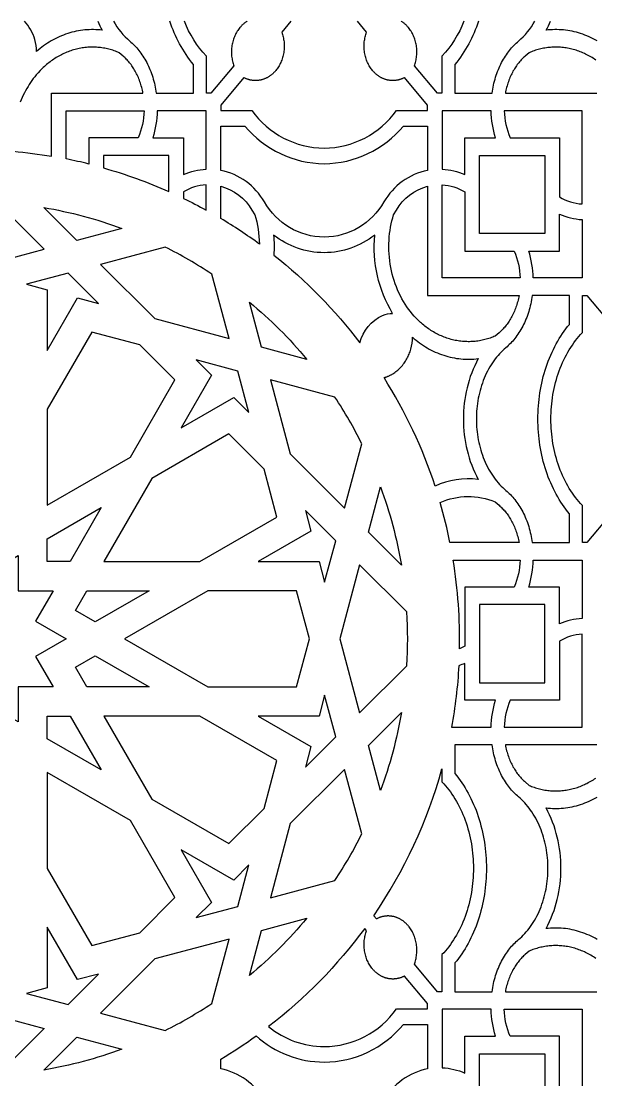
# Model space of a CAD drawing. Extents: x 59271 to 61367, y 41180 to 44085.
# Drawn here: x 60193.1 to 60423.5, y 43660.1 to 44084.6 of the extents above; entities that cross this region are included whole.
import ezdxf

# ---------------------------------------------------------------- set-up
doc = ezdxf.new("R2010")
doc.units = 0
doc.layers.get('0').update_dxf_attribs({"linetype": 'CONTINUOUS'})

msp = doc.modelspace()

# ---------------------------------------------------------------- linework, layer by layer
for points in [[(60223.81, 44084.61, 0.022951), (60225.58, 44080.99), (60224.73, 44081.08), (60223.88, 44081.15), (60223.02, 44081.2), (60222.15, 44081.23), (60221.29, 44081.23), (60220.42, 44081.2), (60219.55, 44081.16), (60218.68, 44081.09), (60217.81, 44080.99), (60216.93, 44080.87), (60216.06, 44080.73), (60215.2, 44080.56), (60214.33, 44080.37), (60213.47, 44080.15), (60212.61, 44079.91), (60211.76, 44079.64), (60210.91, 44079.35), (60210.07, 44079.04), (60209.23, 44078.71), (60208.41, 44078.35), (60207.59, 44077.97), (60206.77, 44077.56), (60205.97, 44077.14), (60205.18, 44076.69), (60204.4, 44076.22), (60203.63, 44075.74), (60202.87, 44075.23), (60202.13, 44074.71), (60201.39, 44074.16), (60200.67, 44073.6), (60199.97, 44073.02), (60199.27, 44072.42, 0.065359), (60198.62, 44077.22, 0.117157), (60194.39, 44084.61)], [(60230.08, 44084.61, 0.088766), (60236.68, 44076.6), (60237.14, 44076.2), (60237.61, 44075.78), (60238.07, 44075.35), (60238.52, 44074.89), (60238.97, 44074.41), (60239.42, 44073.92), (60239.86, 44073.41), (60240.29, 44072.88), (60240.72, 44072.33), (60241.13, 44071.76), (60241.54, 44071.18), (60241.94, 44070.57), (60242.33, 44069.95), (60242.71, 44069.32), (60243.08, 44068.67), (60243.44, 44068), (60243.79, 44067.31), (60244.12, 44066.62), (60244.44, 44065.9), (60244.75, 44065.18), (60245.05, 44064.44), (60245.33, 44063.69), (60245.59, 44062.92), (60245.84, 44062.15), (60246.08, 44061.37), (60246.3, 44060.58), (60246.5, 44059.78), (60246.69, 44058.97), (60246.86, 44058.15), (60247.02, 44057.34), (60247.15, 44056.51), (60247.28, 44055.68), (60262.16, 44055.68), (60262.16, 44067.26, -0.094296), (60252.76, 44084.61)], [(60283.76, 44084.61), (60283.55, 44084.48), (60283.35, 44084.35), (60283.14, 44084.21), (60282.94, 44084.07), (60282.74, 44083.92), (60282.54, 44083.77), (60282.35, 44083.61), (60282.16, 44083.45), (60281.98, 44083.29), (60281.8, 44083.12), (60281.62, 44082.95), (60281.45, 44082.77), (60281.28, 44082.59), (60281.11, 44082.41), (60280.95, 44082.23), (60280.79, 44082.05), (60280.5, 44081.69), (60280.23, 44081.32), (60279.96, 44080.94), (60279.7, 44080.54), (60279.45, 44080.13), (60279.21, 44079.7), (60278.99, 44079.26), (60278.77, 44078.8), (60278.58, 44078.33), (60278.39, 44077.86), (60278.22, 44077.37), (60278.06, 44076.87), (60277.92, 44076.36), (60277.8, 44075.85), (60277.69, 44075.33), (60277.6, 44074.81), (60277.53, 44074.28), (60277.48, 44073.75), (60277.44, 44073.22), (60277.42, 44072.69), (60277.41, 44072.15), (60277.43, 44071.63), (60277.46, 44071.1), (60277.5, 44070.58), (60277.57, 44070.06), (60277.65, 44069.56), (60277.74, 44069.05), (60277.85, 44068.56), (60277.97, 44068.08), (60278.11, 44067.6), (60278.25, 44067.14), (60278.42, 44066.69), (60269.21, 44055.68), (60267.36, 44055.68), (60267.36, 44070.57, -0.097398), (60258.55, 44084.61)], [(60301.27, 44084.61), (60297.57, 44080.18), (60297.73, 44079.73), (60297.88, 44079.27), (60298.01, 44078.8), (60298.14, 44078.31), (60298.24, 44077.82), (60298.34, 44077.32), (60298.42, 44076.81), (60298.48, 44076.29), (60298.53, 44075.77), (60298.56, 44075.25), (60298.57, 44074.72), (60298.57, 44074.19), (60298.55, 44073.66), (60298.51, 44073.12), (60298.45, 44072.59), (60298.38, 44072.07), (60298.29, 44071.54), (60298.18, 44071.02), (60298.06, 44070.51), (60297.92, 44070), (60297.76, 44069.51), (60297.59, 44069.02), (60297.41, 44068.54), (60297.21, 44068.07), (60297, 44067.62), (60296.77, 44067.18), (60296.53, 44066.75), (60296.28, 44066.33), (60296.03, 44065.93), (60295.76, 44065.55), (60295.48, 44065.18), (60295.2, 44064.83), (60295.05, 44064.66), (60294.9, 44064.49), (60294.75, 44064.32), (60294.59, 44064.16), (60294.43, 44063.99), (60294.27, 44063.84), (60294.1, 44063.68), (60293.94, 44063.53), (60293.76, 44063.38), (60293.59, 44063.23), (60293.41, 44063.09), (60293.23, 44062.95), (60293.05, 44062.81), (60292.86, 44062.68), (60292.67, 44062.55), (60292.48, 44062.42), (60292.29, 44062.3), (60292.09, 44062.18), (60291.89, 44062.07), (60291.69, 44061.96), (60291.49, 44061.86), (60291.28, 44061.76), (60291.07, 44061.66), (60290.86, 44061.57), (60290.65, 44061.49), (60290.44, 44061.41), (60290.23, 44061.33), (60290.01, 44061.26), (60289.8, 44061.19), (60289.58, 44061.13), (60289.36, 44061.07), (60289.14, 44061.02), (60288.92, 44060.98), (60288.7, 44060.94), (60288.48, 44060.9), (60288.25, 44060.87), (60288.03, 44060.84), (60287.81, 44060.82), (60287.59, 44060.81), (60287.36, 44060.8), (60287.14, 44060.79), (60286.92, 44060.8), (60286.7, 44060.8), (60286.48, 44060.81), (60286.26, 44060.83), (60286.04, 44060.85), (60285.82, 44060.87), (60285.6, 44060.9), (60285.38, 44060.94), (60285.17, 44060.98), (60284.96, 44061.02), (60284.74, 44061.07), (60284.53, 44061.13), (60284.32, 44061.18), (60284.12, 44061.25), (60283.91, 44061.31), (60283.71, 44061.38), (60283.51, 44061.46), (60283.31, 44061.54), (60283.11, 44061.62), (60282.92, 44061.71), (60282.72, 44061.8), (60282.53, 44061.89), (60282.35, 44061.99), (60273.14, 44050.99), (60273.14, 44048.79), (60285.6, 44048.79, 0.240747), (60314.58, 44033.69, 0.240747), (60343.56, 44048.79), (60356.02, 44048.79), (60356.02, 44050.99), (60346.81, 44061.99), (60346.63, 44061.89), (60346.44, 44061.8), (60346.24, 44061.71), (60346.05, 44061.62), (60345.85, 44061.54), (60345.65, 44061.46), (60345.45, 44061.38), (60345.25, 44061.31), (60345.04, 44061.25), (60344.84, 44061.18), (60344.63, 44061.13), (60344.42, 44061.07), (60344.2, 44061.02), (60343.99, 44060.98), (60343.78, 44060.94), (60343.56, 44060.9), (60343.34, 44060.87), (60343.12, 44060.85), (60342.9, 44060.83), (60342.68, 44060.81), (60342.46, 44060.8), (60342.24, 44060.8), (60342.02, 44060.79), (60341.8, 44060.8), (60341.57, 44060.81), (60341.35, 44060.82), (60341.13, 44060.84), (60340.91, 44060.87), (60340.68, 44060.9), (60340.46, 44060.94), (60340.24, 44060.98), (60340.02, 44061.02), (60339.8, 44061.07), (60339.58, 44061.13), (60339.36, 44061.19), (60339.15, 44061.26), (60338.93, 44061.33), (60338.72, 44061.41), (60338.51, 44061.49), (60338.29, 44061.57), (60338.09, 44061.66), (60337.88, 44061.76), (60337.67, 44061.86), (60337.47, 44061.96), (60337.27, 44062.07), (60337.07, 44062.18), (60336.87, 44062.3), (60336.68, 44062.42), (60336.49, 44062.55), (60336.3, 44062.68), (60336.11, 44062.81), (60335.93, 44062.95), (60335.75, 44063.09), (60335.57, 44063.23), (60335.4, 44063.38), (60335.22, 44063.53), (60335.06, 44063.68), (60334.89, 44063.84), (60334.73, 44063.99), (60334.57, 44064.16), (60334.41, 44064.32), (60334.26, 44064.49), (60334.11, 44064.66), (60333.96, 44064.83), (60333.68, 44065.18), (60333.4, 44065.55), (60333.13, 44065.93), (60332.87, 44066.33), (60332.63, 44066.75), (60332.39, 44067.18), (60332.16, 44067.62), (60331.95, 44068.07), (60331.75, 44068.54), (60331.57, 44069.02), (60331.4, 44069.51), (60331.24, 44070), (60331.1, 44070.51), (60330.98, 44071.02), (60330.87, 44071.54), (60330.78, 44072.07), (60330.71, 44072.59), (60330.65, 44073.12), (60330.61, 44073.66), (60330.59, 44074.19), (60330.59, 44074.72), (60330.6, 44075.25), (60330.63, 44075.77), (60330.68, 44076.29), (60330.74, 44076.81), (60330.82, 44077.32), (60330.92, 44077.82), (60331.02, 44078.31), (60331.15, 44078.8), (60331.28, 44079.27), (60331.43, 44079.73), (60331.59, 44080.18), (60327.88, 44084.61)], [(60370.6, 44084.61, -0.097398), (60361.79, 44070.57), (60361.79, 44055.68), (60359.95, 44055.68), (60350.74, 44066.69), (60350.9, 44067.14), (60351.05, 44067.6), (60351.19, 44068.08), (60351.31, 44068.56), (60351.42, 44069.05), (60351.51, 44069.56), (60351.59, 44070.06), (60351.66, 44070.58), (60351.7, 44071.1), (60351.73, 44071.63), (60351.75, 44072.15), (60351.74, 44072.69), (60351.72, 44073.22), (60351.68, 44073.75), (60351.63, 44074.28), (60351.55, 44074.81), (60351.47, 44075.33), (60351.36, 44075.85), (60351.24, 44076.36), (60351.1, 44076.87), (60350.94, 44077.37), (60350.77, 44077.86), (60350.58, 44078.33), (60350.39, 44078.8), (60350.17, 44079.26), (60349.95, 44079.7), (60349.71, 44080.13), (60349.46, 44080.54), (60349.2, 44080.94), (60348.93, 44081.32), (60348.66, 44081.69), (60348.37, 44082.05), (60348.21, 44082.23), (60348.05, 44082.41), (60347.88, 44082.59), (60347.71, 44082.77), (60347.54, 44082.95), (60347.36, 44083.12), (60347.18, 44083.29), (60347, 44083.45), (60346.81, 44083.61), (60346.62, 44083.77), (60346.42, 44083.92), (60346.22, 44084.07), (60346.02, 44084.21), (60345.81, 44084.35), (60345.61, 44084.48), (60345.39, 44084.61)], [(60376.4, 44084.61, -0.094296), (60367, 44067.26), (60367, 44055.68), (60381.88, 44055.68), (60382.01, 44056.51), (60382.14, 44057.34), (60382.3, 44058.15), (60382.47, 44058.97), (60382.66, 44059.78), (60382.86, 44060.58), (60383.08, 44061.37), (60383.32, 44062.15), (60383.57, 44062.92), (60383.83, 44063.69), (60384.11, 44064.44), (60384.41, 44065.18), (60384.72, 44065.9), (60385.04, 44066.62), (60385.37, 44067.31), (60385.72, 44068), (60386.08, 44068.67), (60386.45, 44069.32), (60386.83, 44069.95), (60387.22, 44070.57), (60387.62, 44071.18), (60388.03, 44071.76), (60388.44, 44072.33), (60388.87, 44072.88), (60389.3, 44073.41), (60389.74, 44073.92), (60390.19, 44074.41), (60390.64, 44074.89), (60391.09, 44075.35), (60391.55, 44075.78), (60392.02, 44076.2), (60392.48, 44076.6, 0.088766), (60399.08, 44084.61)], [(60423.98, 44076.69), (60423.19, 44077.14), (60422.38, 44077.56), (60421.57, 44077.97), (60420.75, 44078.35), (60419.93, 44078.71), (60419.09, 44079.04), (60418.25, 44079.35), (60417.4, 44079.64), (60416.55, 44079.91), (60415.69, 44080.15), (60414.83, 44080.37), (60413.96, 44080.56), (60413.09, 44080.73), (60412.22, 44080.87), (60411.35, 44080.99), (60410.48, 44081.09), (60409.61, 44081.16), (60408.74, 44081.2), (60407.87, 44081.23), (60407.01, 44081.23), (60406.14, 44081.2), (60405.28, 44081.15), (60404.43, 44081.08), (60403.58, 44080.99, 0.022951), (60405.35, 44084.61)], [(60189.95, 44032.43, -0.019711), (60205.29, 44030.46), (60205.29, 44055.68), (60241.95, 44055.68), (60241.84, 44056.29), (60241.71, 44056.89), (60241.58, 44057.48), (60241.43, 44058.07), (60241.27, 44058.65), (60241.1, 44059.23), (60240.92, 44059.79), (60240.73, 44060.35), (60240.53, 44060.91), (60240.32, 44061.45), (60240.1, 44061.99), (60239.88, 44062.51), (60239.64, 44063.03), (60239.39, 44063.53), (60239.14, 44064.03), (60238.88, 44064.51), (60238.61, 44064.99), (60238.33, 44065.45), (60238.05, 44065.9), (60237.76, 44066.34), (60237.47, 44066.76), (60237.17, 44067.18), (60236.86, 44067.58), (60236.55, 44067.97), (60236.24, 44068.34), (60235.92, 44068.7), (60235.6, 44069.05), (60235.27, 44069.39), (60234.94, 44069.72), (60234.61, 44070.03), (60234.28, 44070.33), (60233.94, 44070.62), (60232.42, 44071.97), (60231.92, 44072.18), (60231.41, 44072.38), (60230.89, 44072.57), (60230.37, 44072.75), (60229.85, 44072.93), (60229.32, 44073.09), (60228.78, 44073.24), (60228.25, 44073.38), (60227.7, 44073.51), (60227.16, 44073.63), (60226.61, 44073.74), (60226.06, 44073.84), (60225.5, 44073.92), (60224.94, 44074), (60224.38, 44074.06), (60223.82, 44074.11), (60223.25, 44074.15), (60222.68, 44074.18), (60222.12, 44074.19), (60221.54, 44074.19), (60220.97, 44074.18), (60220.4, 44074.16), (60219.83, 44074.13), (60219.26, 44074.08), (60218.68, 44074.02), (60218.11, 44073.95), (60217.54, 44073.87), (60216.97, 44073.77), (60216.4, 44073.66), (60215.83, 44073.54), (60215.26, 44073.41), (60214.7, 44073.27), (60214.13, 44073.11), (60213.57, 44072.94), (60213.02, 44072.76), (60212.46, 44072.56), (60211.91, 44072.36), (60211.37, 44072.14), (60210.82, 44071.91), (60210.28, 44071.67), (60209.75, 44071.42), (60209.22, 44071.16), (60208.69, 44070.89), (60208.17, 44070.6), (60207.66, 44070.31), (60207.15, 44070), (60206.65, 44069.69), (60206.15, 44069.36), (60205.66, 44069.03), (60205.17, 44068.68), (60204.7, 44068.33), (60204.23, 44067.97), (60203.76, 44067.6), (60203.3, 44067.22), (60202.85, 44066.83), (60202.41, 44066.44), (60201.97, 44066.04), (60201.55, 44065.63), (60200.71, 44064.79), (60199.91, 44063.92), (60199.14, 44063.03), (60198.56, 44062.32), (60197.99, 44061.59), (60197.44, 44060.83), (60196.9, 44060.05), (60196.37, 44059.25), (60195.86, 44058.43), (60195.36, 44057.59), (60194.88, 44056.72), (60194.42, 44055.84), (60193.98, 44054.94), (60193.55, 44054.02), (60193.15, 44053.08), (60192.77, 44052.13)], [(60423.98, 43716.41), (60423.19, 43716.86), (60422.38, 43717.28), (60421.57, 43717.68), (60420.75, 43718.06), (60419.93, 43718.42), (60419.09, 43718.76), (60418.25, 43719.07), (60417.4, 43719.36), (60416.55, 43719.62), (60415.69, 43719.87), (60414.83, 43720.08), (60413.96, 43720.28), (60413.09, 43720.44), (60412.22, 43720.59), (60411.35, 43720.71), (60410.48, 43720.8), (60409.61, 43720.88), (60408.74, 43720.92), (60407.87, 43720.95), (60407.01, 43720.94), (60406.14, 43720.92), (60405.28, 43720.87), (60404.43, 43720.8), (60403.58, 43720.71, 0.124595), (60409.5, 43744.93, 0.124595), (60403.58, 43769.15), (60404.43, 43769.06), (60405.28, 43768.99), (60406.14, 43768.94), (60407.01, 43768.91), (60407.87, 43768.91), (60408.74, 43768.94), (60409.61, 43768.98), (60410.48, 43769.05), (60411.35, 43769.15), (60412.22, 43769.27), (60413.09, 43769.41), (60413.96, 43769.58), (60414.83, 43769.78), (60415.69, 43769.99), (60416.55, 43770.23), (60417.4, 43770.5), (60418.25, 43770.79), (60419.09, 43771.1), (60419.93, 43771.44), (60420.75, 43771.79), (60421.57, 43772.18), (60422.38, 43772.58), (60423.19, 43773), (60423.98, 43773.45)]]:
    msp.add_lwpolyline(points, format="xyb")
for points in [[(60423.5, 44069.03), (60423.01, 44069.36), (60422.51, 44069.69), (60422.01, 44070), (60421.5, 44070.31), (60420.99, 44070.6), (60420.47, 44070.89), (60419.94, 44071.16), (60419.41, 44071.42), (60418.88, 44071.67), (60418.34, 44071.91), (60417.79, 44072.14), (60417.25, 44072.36), (60416.7, 44072.56), (60416.14, 44072.76), (60415.59, 44072.94), (60415.03, 44073.11), (60414.46, 44073.27), (60413.9, 44073.41), (60413.33, 44073.54), (60412.76, 44073.66), (60412.19, 44073.77), (60411.62, 44073.87), (60411.05, 44073.95), (60410.48, 44074.02), (60409.9, 44074.08), (60409.33, 44074.13), (60408.76, 44074.16), (60408.19, 44074.18), (60407.61, 44074.19), (60407.04, 44074.19), (60406.48, 44074.18), (60405.91, 44074.15), (60405.34, 44074.11), (60404.78, 44074.06), (60404.22, 44074), (60403.66, 44073.92), (60403.1, 44073.84), (60402.55, 44073.74), (60402, 44073.63), (60401.46, 44073.51), (60400.91, 44073.38), (60400.38, 44073.24), (60399.84, 44073.09), (60399.31, 44072.93), (60398.79, 44072.75), (60398.27, 44072.57), (60397.75, 44072.38), (60397.24, 44072.18), (60396.74, 44071.97), (60395.22, 44070.62), (60394.88, 44070.33), (60394.55, 44070.03), (60394.22, 44069.72), (60393.89, 44069.39), (60393.56, 44069.05), (60393.24, 44068.7), (60392.92, 44068.34), (60392.61, 44067.97), (60392.3, 44067.58), (60391.99, 44067.18), (60391.69, 44066.76), (60391.4, 44066.34), (60391.11, 44065.9), (60390.83, 44065.45), (60390.55, 44064.99), (60390.28, 44064.51), (60390.02, 44064.03), (60389.77, 44063.53), (60389.52, 44063.03), (60389.28, 44062.51), (60389.06, 44061.99), (60388.84, 44061.45), (60388.63, 44060.91), (60388.43, 44060.35), (60388.24, 44059.79), (60388.06, 44059.23), (60387.89, 44058.65), (60387.73, 44058.07), (60387.58, 44057.48), (60387.45, 44056.89), (60387.32, 44056.29), (60387.21, 44055.68), (60423.87, 44055.68)], [(60429.15, 43886.55), (60419.94, 43875.54), (60418.1, 43875.54), (60418.1, 43890.43), (60417.4, 43891.18), (60416.71, 43891.96), (60416.03, 43892.78), (60415.36, 43893.62), (60414.71, 43894.49), (60414.08, 43895.39), (60413.46, 43896.32), (60412.86, 43897.27), (60412.28, 43898.25), (60411.72, 43899.26), (60411.17, 43900.29), (60410.65, 43901.34), (60410.16, 43902.42), (60409.68, 43903.52), (60409.23, 43904.63), (60408.8, 43905.76), (60408.4, 43906.91), (60408.02, 43908.08), (60407.66, 43909.25), (60407.34, 43910.44), (60407.04, 43911.64), (60406.76, 43912.85), (60406.51, 43914.07), (60406.29, 43915.29), (60406.1, 43916.51), (60405.93, 43917.74), (60405.79, 43918.97), (60405.67, 43920.2), (60405.58, 43921.42), (60405.52, 43922.64), (60405.48, 43923.86), (60405.47, 43925.07), (60405.48, 43926.28), (60405.52, 43927.5), (60405.58, 43928.72), (60405.67, 43929.95), (60405.79, 43931.17), (60405.93, 43932.4), (60406.1, 43933.63), (60406.29, 43934.85), (60406.51, 43936.07), (60406.76, 43937.29), (60407.04, 43938.5), (60407.34, 43939.7), (60407.66, 43940.89), (60408.02, 43942.07), (60408.4, 43943.23), (60408.8, 43944.38), (60409.23, 43945.51), (60409.68, 43946.63), (60410.16, 43947.72), (60410.65, 43948.8), (60411.17, 43949.85), (60411.72, 43950.88), (60412.28, 43951.89), (60412.86, 43952.87), (60413.46, 43953.82), (60414.08, 43954.75), (60414.71, 43955.65), (60415.36, 43956.52), (60416.03, 43957.37), (60416.71, 43958.18), (60417.4, 43958.96), (60418.1, 43959.71), (60418.1, 43974.6), (60419.94, 43974.6), (60429.15, 43963.59)], [(60423.87, 43794.46), (60387.21, 43794.46), (60387.32, 43793.85), (60387.45, 43793.26), (60387.58, 43792.66), (60387.73, 43792.07), (60387.89, 43791.49), (60388.06, 43790.92), (60388.24, 43790.35), (60388.43, 43789.79), (60388.63, 43789.23), (60388.84, 43788.69), (60389.06, 43788.15), (60389.28, 43787.63), (60389.52, 43787.11), (60389.77, 43786.61), (60390.02, 43786.11), (60390.28, 43785.63), (60390.55, 43785.15), (60390.83, 43784.69), (60391.11, 43784.24), (60391.4, 43783.8), (60391.69, 43783.38), (60391.99, 43782.97), (60392.3, 43782.56), (60392.61, 43782.18), (60392.92, 43781.8), (60393.24, 43781.44), (60393.56, 43781.09), (60393.89, 43780.75), (60394.22, 43780.42), (60394.55, 43780.11), (60394.88, 43779.81), (60395.22, 43779.53), (60396.74, 43778.17), (60397.24, 43777.96), (60397.75, 43777.76), (60398.27, 43777.57), (60398.79, 43777.39), (60399.31, 43777.22), (60399.84, 43777.05), (60400.38, 43776.9), (60400.91, 43776.76), (60401.46, 43776.63), (60402, 43776.51), (60402.55, 43776.4), (60403.1, 43776.31), (60403.66, 43776.22), (60404.22, 43776.15), (60404.78, 43776.08), (60405.34, 43776.03), (60405.91, 43775.99), (60406.48, 43775.97), (60407.04, 43775.95), (60407.61, 43775.95), (60408.19, 43775.96), (60408.76, 43775.98), (60409.33, 43776.01), (60409.9, 43776.06), (60410.48, 43776.12), (60411.05, 43776.19), (60411.62, 43776.27), (60412.19, 43776.37), (60412.76, 43776.48), (60413.33, 43776.6), (60413.9, 43776.73), (60414.46, 43776.88), (60415.03, 43777.03), (60415.59, 43777.2), (60416.14, 43777.38), (60416.7, 43777.58), (60417.25, 43777.78), (60417.79, 43778), (60418.34, 43778.23), (60418.88, 43778.47), (60419.41, 43778.72), (60419.94, 43778.98), (60420.47, 43779.26), (60420.99, 43779.54), (60421.5, 43779.83), (60422.01, 43780.14), (60422.51, 43780.45), (60423.01, 43780.78), (60423.5, 43781.11)], [(60423.5, 43708.75), (60423.01, 43709.08), (60422.51, 43709.4), (60422.01, 43709.72), (60421.5, 43710.02), (60420.99, 43710.32), (60420.47, 43710.6), (60419.94, 43710.88), (60419.41, 43711.14), (60418.88, 43711.39), (60418.34, 43711.63), (60417.79, 43711.86), (60417.25, 43712.08), (60416.7, 43712.28), (60416.14, 43712.47), (60415.59, 43712.66), (60415.03, 43712.83), (60414.46, 43712.98), (60413.9, 43713.13), (60413.33, 43713.26), (60412.76, 43713.38), (60412.19, 43713.49), (60411.62, 43713.59), (60411.05, 43713.67), (60410.48, 43713.74), (60409.9, 43713.8), (60409.33, 43713.85), (60408.76, 43713.88), (60408.19, 43713.9), (60407.61, 43713.91), (60407.04, 43713.91), (60406.48, 43713.89), (60405.91, 43713.87), (60405.34, 43713.83), (60404.78, 43713.78), (60404.22, 43713.71), (60403.66, 43713.64), (60403.1, 43713.55), (60402.55, 43713.46), (60402, 43713.35), (60401.46, 43713.23), (60400.91, 43713.1), (60400.38, 43712.96), (60399.84, 43712.81), (60399.31, 43712.64), (60398.79, 43712.47), (60398.27, 43712.29), (60397.75, 43712.1), (60397.24, 43711.9), (60396.74, 43711.69), (60395.22, 43710.33), (60394.88, 43710.05), (60394.55, 43709.75), (60394.22, 43709.44), (60393.89, 43709.11), (60393.56, 43708.77), (60393.24, 43708.42), (60392.92, 43708.06), (60392.61, 43707.68), (60392.3, 43707.29), (60391.99, 43706.89), (60391.69, 43706.48), (60391.4, 43706.05), (60391.11, 43705.62), (60390.83, 43705.17), (60390.55, 43704.7), (60390.28, 43704.23), (60390.02, 43703.75), (60389.77, 43703.25), (60389.52, 43702.75), (60389.28, 43702.23), (60389.06, 43701.7), (60388.84, 43701.17), (60388.63, 43700.62), (60388.43, 43700.07), (60388.24, 43699.51), (60388.06, 43698.94), (60387.89, 43698.37), (60387.73, 43697.78), (60387.58, 43697.2), (60387.45, 43696.6), (60387.32, 43696), (60387.21, 43695.4), (60423.87, 43695.4)]]:
    msp.add_lwpolyline(points)
for points in [[(60211.18, 44029.37), (60211.18, 44048.65), (60242.43, 44048.65, -0.090687), (60240.04, 44037.84), (60220.22, 44037.84), (60220.22, 44027.34, 0.011808)], [(60258.21, 44023.07, -0.093744), (60267.25, 44025.22), (60267.25, 44048.65), (60247.64, 44048.65, -0.067508), (60245.85, 44037.84), (60258.21, 44037.84)], [(60383.31, 44037.84, -0.067508), (60381.52, 44048.65), (60361.91, 44048.65), (60361.91, 44025.22, -0.093744), (60370.95, 44023.07), (60370.95, 44037.84)], [(60386.73, 44048.65, 0.090687), (60389.12, 44037.84), (60408.94, 44037.84), (60408.94, 44014.15, 0.123377), (60417.98, 44011.3), (60417.98, 44048.65)], [(60290.64, 44012.11, 0.215544), (60273.14, 44024.78), (60273.14, 44042.56), (60282.83, 44042.56, 0.222359), (60314.58, 44027.47, 0.222359), (60346.33, 44042.56), (60356.02, 44042.56), (60356.02, 44024.78, 0.215544), (60338.52, 44012.11, -0.26745), (60314.58, 43998, -0.26745)], [(60252.32, 44016.28), (60252.32, 44030.81), (60226.11, 44030.81), (60226.11, 44025.77, -0.035557)], [(60267.25, 44008.87), (60267.25, 44018.99, 0.123377), (60258.21, 44016.14), (60258.21, 44013.55, -0.012969)], [(60273.14, 44005.49), (60273.14, 44018.42, -0.200602), (60285.63, 44008.84), (60286.77, 44007.02, -0.066901), (60288.61, 43995.24, 0.023661)], [(60343.53, 44008.84, -0.200602), (60356.02, 44018.42), (60356.02, 43974.6), (60392.69, 43974.6), (60392.57, 43974), (60392.45, 43973.4), (60392.31, 43972.8), (60392.16, 43972.22), (60392.01, 43971.63), (60391.84, 43971.06), (60391.66, 43970.49), (60391.47, 43969.93), (60391.27, 43969.38), (60391.06, 43968.83), (60390.84, 43968.3), (60390.61, 43967.77), (60390.37, 43967.25), (60390.13, 43966.75), (60389.87, 43966.25), (60389.61, 43965.77), (60389.34, 43965.3), (60389.07, 43964.83), (60388.79, 43964.38), (60388.5, 43963.95), (60388.2, 43963.52), (60387.9, 43963.11), (60387.6, 43962.71), (60387.29, 43962.32), (60386.97, 43961.94), (60386.65, 43961.58), (60386.33, 43961.23), (60386, 43960.89), (60385.67, 43960.57), (60385.34, 43960.25), (60385.01, 43959.95), (60384.67, 43959.67), (60383.15, 43958.31), (60382.65, 43958.1), (60382.14, 43957.9), (60381.63, 43957.71), (60381.11, 43957.53), (60380.58, 43957.36), (60380.05, 43957.19), (60379.52, 43957.04), (60378.98, 43956.9), (60378.44, 43956.77), (60377.89, 43956.65), (60377.34, 43956.54), (60376.79, 43956.45), (60376.23, 43956.36), (60375.68, 43956.29), (60375.12, 43956.22), (60374.55, 43956.17), (60373.99, 43956.13), (60373.42, 43956.11), (60372.85, 43956.09), (60372.28, 43956.09), (60371.71, 43956.1), (60371.14, 43956.12), (60370.56, 43956.15), (60369.99, 43956.2), (60369.42, 43956.26), (60368.84, 43956.33), (60368.27, 43956.41), (60367.7, 43956.51), (60367.13, 43956.62), (60366.56, 43956.74), (60366, 43956.87), (60365.43, 43957.02), (60364.87, 43957.17), (60364.31, 43957.34), (60363.75, 43957.53), (60363.2, 43957.72), (60362.65, 43957.92), (60362.1, 43958.14), (60361.56, 43958.37), (60361.02, 43958.61), (60360.48, 43958.86), (60359.95, 43959.12), (60359.43, 43959.4), (60358.91, 43959.68), (60358.39, 43959.98), (60357.89, 43960.28), (60357.38, 43960.6), (60356.88, 43960.92), (60356.39, 43961.25), (60355.91, 43961.6), (60355.43, 43961.95), (60354.96, 43962.31), (60354.5, 43962.68), (60354.04, 43963.06), (60353.59, 43963.45), (60353.14, 43963.84), (60352.71, 43964.25), (60352.28, 43964.66), (60351.45, 43965.5), (60350.64, 43966.36), (60349.88, 43967.25), (60349.13, 43968.17), (60348.41, 43969.13), (60347.7, 43970.13), (60347.02, 43971.16), (60346.37, 43972.23), (60345.74, 43973.33), (60345.14, 43974.46), (60344.58, 43975.63), (60344.04, 43976.82), (60343.54, 43978.05), (60343.07, 43979.3), (60342.64, 43980.57), (60342.25, 43981.86), (60341.9, 43983.17), (60341.58, 43984.5), (60341.31, 43985.84), (60341.08, 43987.19), (60340.89, 43988.55), (60340.74, 43989.92), (60340.63, 43991.29), (60340.56, 43992.66), (60340.53, 43994.03), (60340.55, 43995.39), (60340.61, 43996.74), (60340.7, 43998.09), (60340.83, 43999.42), (60341.01, 44000.73), (60341.22, 44002.03), (60341.46, 44003.32), (60341.74, 44004.57), (60342.05, 44005.81), (60342.39, 44007.02)], [(60361.91, 44018.99, -0.123377), (60370.95, 44016.14), (60370.95, 43992.44), (60390.78, 43992.44, -0.090687), (60393.16, 43981.63), (60361.91, 43981.63)], [(60161.81, 44012.08), (60142.88, 43993.15), (60172.6, 43985.19), (60202.32, 43993.15), (60183.39, 44012.08, 0.030774)], [(60202.15, 44009.91, -0.046338), (60233.5, 44001.51), (60215.4, 43996.66)], [(60408.94, 44007.21, 0.093744), (60417.98, 44005.07), (60417.98, 43981.63), (60398.38, 43981.63, 0.067508), (60396.58, 43992.44), (60408.94, 43992.44)], [(60328.92, 43955.61, -0.222896), (60338, 43966.63, -0.091636), (60342.02, 43967.41, -0.159593), (60334.85, 43998.85, -0.16816), (60314.58, 43991.77, -0.16816), (60294.31, 43998.85, -0.037256), (60294.41, 43990.83, -0.063065)], [(60269.51, 43983.22, 0.030774), (60250.83, 43994.01), (60224.97, 43987.08), (60246.72, 43965.33), (60276.44, 43957.37)], [(60284.67, 43971.96, -0.046338), (60307.62, 43949.01), (60289.52, 43953.86)], [(60338.58, 43941.68), (60338.8, 43941.74), (60339.03, 43941.81), (60339.25, 43941.88), (60339.48, 43941.96), (60339.7, 43942.04), (60339.92, 43942.13), (60340.15, 43942.22), (60340.37, 43942.31), (60340.59, 43942.41), (60340.81, 43942.51), (60341.03, 43942.62), (60341.25, 43942.73), (60341.47, 43942.85), (60341.68, 43942.97), (60341.9, 43943.09), (60342.11, 43943.22), (60342.53, 43943.49), (60342.95, 43943.78), (60343.36, 43944.08), (60343.76, 43944.4), (60344.15, 43944.73), (60344.53, 43945.08), (60344.9, 43945.44), (60345.26, 43945.81), (60345.61, 43946.2), (60345.95, 43946.6), (60346.28, 43947.02), (60346.6, 43947.44), (60346.9, 43947.87), (60347.19, 43948.31), (60347.47, 43948.76), (60347.73, 43949.22), (60347.98, 43949.68), (60348.22, 43950.15), (60348.44, 43950.63), (60348.65, 43951.11), (60348.85, 43951.59), (60349.03, 43952.08), (60349.2, 43952.57), (60349.36, 43953.06, 0.065359), (60350.01, 43957.86), (60350.7, 43957.26), (60351.41, 43956.68), (60352.13, 43956.12), (60352.86, 43955.58), (60353.61, 43955.05), (60354.37, 43954.55), (60355.14, 43954.06), (60355.92, 43953.59), (60356.71, 43953.15), (60357.51, 43952.72), (60358.32, 43952.32), (60359.14, 43951.94), (60359.97, 43951.58), (60360.8, 43951.24), (60361.64, 43950.93), (60362.49, 43950.64), (60363.35, 43950.38), (60364.2, 43950.13), (60365.07, 43949.92), (60365.93, 43949.72), (60366.8, 43949.56), (60367.67, 43949.41), (60368.54, 43949.29), (60369.41, 43949.2), (60370.28, 43949.12), (60371.15, 43949.08), (60372.02, 43949.05), (60372.89, 43949.06), (60373.75, 43949.08), (60374.61, 43949.13), (60375.47, 43949.2), (60376.32, 43949.29, 0.124595), (60370.39, 43925.07, 0.124595), (60376.32, 43900.85, 0.1385), (60359.06, 43898.17, 0.061491)], [(60329.67, 43915.17, 0.030774), (60318.88, 43933.86), (60293.02, 43940.78), (60300.99, 43911.07), (60322.74, 43889.31)], [(60337.17, 43897.84, -0.046338), (60345.56, 43866.49), (60332.32, 43879.74)], [(60361.1, 43891.57, -0.213181), (60383.15, 43891.83), (60384.67, 43890.47), (60385.01, 43890.19), (60385.34, 43889.89), (60385.67, 43889.58), (60386, 43889.25), (60386.33, 43888.91), (60386.65, 43888.56), (60386.97, 43888.2), (60387.29, 43887.82), (60387.6, 43887.44), (60387.9, 43887.03), (60388.2, 43886.62), (60388.5, 43886.2), (60388.79, 43885.76), (60389.07, 43885.31), (60389.34, 43884.85), (60389.61, 43884.37), (60389.87, 43883.89), (60390.13, 43883.39), (60390.37, 43882.89), (60390.61, 43882.37), (60390.84, 43881.85), (60391.06, 43881.31), (60391.27, 43880.77), (60391.47, 43880.21), (60391.66, 43879.65), (60391.84, 43879.08), (60392.01, 43878.51), (60392.16, 43877.93), (60392.31, 43877.34), (60392.45, 43876.74), (60392.57, 43876.15), (60392.69, 43875.54), (60365.02, 43875.54, 0.021027)], [(60347.74, 43826.16, 0.030774), (60347.74, 43847.73), (60328.81, 43866.66), (60320.85, 43836.94), (60328.81, 43807.23)], [(60366.3, 43868.51), (60393.16, 43868.51, -0.090687), (60390.78, 43857.7), (60370.95, 43857.7), (60370.95, 43834.01, -0.030446), (60368.82, 43832.87, 0.0456)], [(60417.98, 43845.07, 0.093744), (60408.94, 43842.93), (60408.94, 43857.7), (60396.58, 43857.7, 0.067508), (60398.38, 43868.51), (60417.98, 43868.51)], [(60389.12, 43812.3, 0.090687), (60386.73, 43801.49), (60417.98, 43801.49), (60417.98, 43838.84, 0.123377), (60408.94, 43835.99), (60408.94, 43812.3)], [(60365.63, 43801.49), (60381.52, 43801.49, -0.067508), (60383.31, 43812.3), (60370.95, 43812.3), (60370.95, 43827.07, -0.025363), (60368.56, 43826.15, -0.031658)], [(60345.56, 43807.4, -0.046338), (60337.17, 43776.05), (60332.32, 43794.15)], [(60318.88, 43740.03, 0.030774), (60329.67, 43758.72), (60322.74, 43784.58), (60300.99, 43762.82), (60293.02, 43733.1)], [(60361.79, 43784.77), (60361.79, 43779.57), (60362.5, 43778.82), (60363.19, 43778.04), (60363.87, 43777.22), (60364.53, 43776.38), (60365.18, 43775.51), (60365.82, 43774.61), (60366.43, 43773.68), (60367.03, 43772.73), (60367.62, 43771.75), (60368.18, 43770.74), (60368.72, 43769.71), (60369.24, 43768.66), (60369.74, 43767.58), (60370.21, 43766.48), (60370.67, 43765.37), (60371.1, 43764.24), (60371.5, 43763.09), (60371.88, 43761.92), (60372.23, 43760.75), (60372.56, 43759.56), (60372.86, 43758.36), (60373.13, 43757.15), (60373.38, 43755.93), (60373.6, 43754.71), (60373.8, 43753.49), (60373.97, 43752.26), (60374.11, 43751.03), (60374.22, 43749.8), (60374.31, 43748.58), (60374.37, 43747.36), (60374.41, 43746.14), (60374.42, 43744.93), (60374.41, 43743.72), (60374.37, 43742.5), (60374.31, 43741.28), (60374.22, 43740.06), (60374.11, 43738.83), (60373.97, 43737.6), (60373.8, 43736.37), (60373.6, 43735.15), (60373.38, 43733.93), (60373.13, 43732.71), (60372.86, 43731.5), (60372.56, 43730.3), (60372.23, 43729.11), (60371.88, 43727.94), (60371.5, 43726.77), (60371.1, 43725.62), (60370.67, 43724.49), (60370.21, 43723.37), (60369.74, 43722.28), (60369.24, 43721.2), (60368.72, 43720.15), (60368.18, 43719.12), (60367.62, 43718.11), (60367.03, 43717.13), (60366.43, 43716.18), (60365.82, 43715.25), (60365.18, 43714.35), (60364.53, 43713.48), (60363.87, 43712.64), (60363.19, 43711.82), (60362.5, 43711.04), (60361.79, 43710.29), (60361.79, 43695.4), (60359.95, 43695.4), (60350.74, 43706.41), (60350.9, 43706.86), (60351.05, 43707.32), (60351.19, 43707.79), (60351.31, 43708.28), (60351.42, 43708.77), (60351.51, 43709.27), (60351.59, 43709.78), (60351.66, 43710.3), (60351.7, 43710.82), (60351.73, 43711.34), (60351.75, 43711.87), (60351.74, 43712.4), (60351.72, 43712.94), (60351.68, 43713.47), (60351.63, 43714), (60351.55, 43714.53), (60351.47, 43715.05), (60351.36, 43715.57), (60351.24, 43716.08), (60351.1, 43716.59), (60350.94, 43717.09), (60350.77, 43717.57), (60350.58, 43718.05), (60350.39, 43718.52), (60350.17, 43718.97), (60349.95, 43719.42), (60349.71, 43719.84), (60349.46, 43720.26), (60349.2, 43720.66), (60348.93, 43721.04), (60348.66, 43721.41), (60348.37, 43721.76), (60348.23, 43721.93), (60348.08, 43722.1), (60347.92, 43722.27), (60347.77, 43722.44), (60347.61, 43722.6), (60347.45, 43722.76), (60347.28, 43722.91), (60347.11, 43723.07), (60346.94, 43723.22), (60346.76, 43723.36), (60346.59, 43723.51), (60346.41, 43723.65), (60346.22, 43723.78), (60346.04, 43723.92), (60345.85, 43724.04), (60345.66, 43724.17), (60345.46, 43724.29), (60345.27, 43724.41), (60345.07, 43724.52), (60344.87, 43724.63), (60344.66, 43724.73), (60344.46, 43724.83), (60344.25, 43724.93), (60344.04, 43725.02), (60343.83, 43725.1), (60343.62, 43725.19), (60343.4, 43725.26), (60343.19, 43725.33), (60342.97, 43725.4), (60342.75, 43725.46), (60342.54, 43725.52), (60342.32, 43725.57), (60342.09, 43725.61), (60341.87, 43725.65), (60341.65, 43725.69), (60341.43, 43725.72), (60341.21, 43725.75), (60340.98, 43725.77), (60340.76, 43725.78), (60340.54, 43725.79), (60340.32, 43725.8), (60340.1, 43725.8), (60339.87, 43725.79), (60339.65, 43725.78), (60339.43, 43725.76), (60339.21, 43725.74), (60338.99, 43725.72), (60338.78, 43725.69), (60338.56, 43725.65), (60338.35, 43725.61), (60338.13, 43725.57), (60337.92, 43725.52), (60337.71, 43725.47), (60337.5, 43725.41), (60337.29, 43725.34), (60337.09, 43725.28), (60336.88, 43725.21), (60336.68, 43725.13), (60336.48, 43725.05), (60336.29, 43724.97), (60336.09, 43724.88), (60335.9, 43724.79), (60335.71, 43724.7), (60335.52, 43724.6), (60334.43, 43725.91, 0.083261)], [(60307.62, 43724.88, -0.046338), (60284.67, 43701.93), (60289.52, 43720.03)], [(60292.3, 43681.42, 0.172682), (60314.58, 43673.41, 0.240747), (60343.56, 43688.5), (60356.02, 43688.5), (60356.02, 43690.71), (60346.81, 43701.71), (60346.63, 43701.61), (60346.44, 43701.52), (60346.24, 43701.43), (60346.05, 43701.34), (60345.85, 43701.26), (60345.65, 43701.18), (60345.45, 43701.1), (60345.25, 43701.03), (60345.04, 43700.96), (60344.84, 43700.9), (60344.63, 43700.84), (60344.42, 43700.79), (60344.2, 43700.74), (60343.99, 43700.7), (60343.78, 43700.66), (60343.56, 43700.62), (60343.34, 43700.59), (60343.12, 43700.56), (60342.9, 43700.54), (60342.68, 43700.53), (60342.46, 43700.52), (60342.24, 43700.51), (60342.02, 43700.51), (60341.8, 43700.52), (60341.57, 43700.53), (60341.35, 43700.54), (60341.13, 43700.56), (60340.91, 43700.59), (60340.68, 43700.62), (60340.46, 43700.65), (60340.24, 43700.69), (60340.02, 43700.74), (60339.8, 43700.79), (60339.58, 43700.85), (60339.36, 43700.91), (60339.15, 43700.98), (60338.93, 43701.05), (60338.72, 43701.12), (60338.51, 43701.2), (60338.29, 43701.29), (60338.09, 43701.38), (60337.88, 43701.48), (60337.67, 43701.58), (60337.47, 43701.68), (60337.27, 43701.79), (60337.07, 43701.9), (60336.87, 43702.02), (60336.68, 43702.14), (60336.49, 43702.26), (60336.3, 43702.39), (60336.11, 43702.53), (60335.93, 43702.66), (60335.75, 43702.8), (60335.57, 43702.95), (60335.4, 43703.09), (60335.22, 43703.24), (60335.06, 43703.4), (60334.89, 43703.55), (60334.73, 43703.71), (60334.57, 43703.87), (60334.41, 43704.04), (60334.26, 43704.21), (60334.11, 43704.37), (60333.96, 43704.55), (60333.68, 43704.9), (60333.4, 43705.27), (60333.13, 43705.65), (60332.87, 43706.05), (60332.63, 43706.47), (60332.39, 43706.89), (60332.16, 43707.34), (60331.95, 43707.79), (60331.75, 43708.26), (60331.57, 43708.73), (60331.4, 43709.22), (60331.24, 43709.72), (60331.1, 43710.23), (60330.98, 43710.74), (60330.87, 43711.26), (60330.78, 43711.78), (60330.71, 43712.31), (60330.65, 43712.84), (60330.61, 43713.37), (60330.59, 43713.91), (60330.59, 43714.44), (60330.6, 43714.97), (60330.63, 43715.49), (60330.68, 43716.01), (60330.74, 43716.53), (60330.82, 43717.04), (60330.92, 43717.54), (60331.02, 43718.03), (60331.15, 43718.51), (60331.28, 43718.99), (60331.43, 43719.45), (60331.59, 43719.9), (60330.82, 43720.83, -0.070548)], [(60250.83, 43679.88, 0.030774), (60269.51, 43690.67), (60276.44, 43716.52), (60246.72, 43708.56), (60224.97, 43686.8)], [(60161.81, 43661.81), (60142.88, 43680.73), (60172.6, 43688.7), (60202.32, 43680.73), (60183.39, 43661.81, -0.030774)], [(60383.31, 43677.56, -0.067508), (60381.52, 43688.37), (60361.91, 43688.37), (60361.91, 43664.93, -0.093744), (60370.95, 43662.79), (60370.95, 43677.56)], [(60389.12, 43677.56, -0.090687), (60386.73, 43688.37), (60417.98, 43688.37), (60417.98, 43651.02, -0.123377), (60408.94, 43653.87), (60408.94, 43677.56)], [(60287.29, 43677.69, 0.183915), (60314.58, 43667.19, 0.222359), (60346.33, 43682.28), (60356.02, 43682.28), (60356.02, 43664.5, 0.215544), (60338.52, 43651.83, -0.26745), (60314.58, 43637.71, -0.26745), (60290.64, 43651.83, 0.215544), (60273.14, 43664.5), (60273.14, 43668.39, 0.021579)], [(60233.5, 43672.38, -0.046338), (60202.15, 43663.98), (60215.4, 43677.23)]]:
    msp.add_lwpolyline(points, format="xyb", close=True)
for points in [[(60376.84, 44030.81), (60403.05, 44030.81), (60403.05, 43999.48), (60376.84, 43999.48)], [(60195.25, 43979.12), (60203.57, 43976.89), (60203.57, 43952.53), (60215.75, 43973.63), (60224.07, 43971.4), (60211.89, 43983.58)], [(60387.41, 43896.46), (60387.88, 43896.06), (60388.34, 43895.64), (60388.8, 43895.2), (60389.26, 43894.75), (60389.71, 43894.27), (60390.15, 43893.78), (60390.59, 43893.27), (60391.03, 43892.74), (60391.45, 43892.19), (60391.87, 43891.62), (60392.28, 43891.04), (60392.68, 43890.43), (60393.07, 43889.81), (60393.45, 43889.18), (60393.82, 43888.52), (60394.18, 43887.86), (60394.52, 43887.17), (60394.86, 43886.47), (60395.18, 43885.76), (60395.49, 43885.04), (60395.78, 43884.3), (60396.06, 43883.55), (60396.33, 43882.78), (60396.58, 43882.01), (60396.81, 43881.23), (60397.03, 43880.43), (60397.23, 43879.63), (60397.42, 43878.83), (60397.59, 43878.01), (60397.75, 43877.19), (60397.89, 43876.37), (60398.01, 43875.54), (60412.89, 43875.54), (60412.89, 43887.12), (60412.18, 43888), (60411.48, 43888.91), (60410.79, 43889.84), (60410.12, 43890.81), (60409.47, 43891.8), (60408.83, 43892.82), (60408.21, 43893.86), (60407.61, 43894.93), (60407.03, 43896.02), (60406.47, 43897.14), (60405.93, 43898.28), (60405.41, 43899.44), (60404.91, 43900.62), (60404.44, 43901.82), (60403.99, 43903.03), (60403.57, 43904.27), (60403.17, 43905.51), (60402.79, 43906.78), (60402.44, 43908.05), (60402.12, 43909.33), (60401.82, 43910.63), (60401.54, 43911.93), (60401.3, 43913.24), (60401.08, 43914.55), (60400.89, 43915.87), (60400.72, 43917.19), (60400.58, 43918.51), (60400.46, 43919.83), (60400.38, 43921.14), (60400.31, 43922.46), (60400.28, 43923.77), (60400.26, 43925.07), (60400.28, 43926.37), (60400.31, 43927.68), (60400.38, 43929), (60400.46, 43930.32), (60400.58, 43931.64), (60400.72, 43932.96), (60400.89, 43934.27), (60401.08, 43935.59), (60401.3, 43936.9), (60401.54, 43938.21), (60401.82, 43939.51), (60402.12, 43940.81), (60402.44, 43942.09), (60402.79, 43943.37), (60403.17, 43944.63), (60403.57, 43945.88), (60403.99, 43947.11), (60404.44, 43948.32), (60404.91, 43949.52), (60405.41, 43950.7), (60405.93, 43951.86), (60406.47, 43953), (60407.03, 43954.12), (60407.61, 43955.21), (60408.21, 43956.28), (60408.83, 43957.33), (60409.47, 43958.34), (60410.12, 43959.34), (60410.79, 43960.3), (60411.48, 43961.23), (60412.18, 43962.14), (60412.89, 43963.02), (60412.89, 43974.6), (60398.01, 43974.6), (60397.89, 43973.77), (60397.75, 43972.95), (60397.59, 43972.13), (60397.42, 43971.31), (60397.23, 43970.51), (60397.03, 43969.71), (60396.81, 43968.92), (60396.58, 43968.13), (60396.33, 43967.36), (60396.06, 43966.6), (60395.78, 43965.85), (60395.49, 43965.11), (60395.18, 43964.38), (60394.86, 43963.67), (60394.52, 43962.97), (60394.18, 43962.29), (60393.82, 43961.62), (60393.45, 43960.96), (60393.07, 43960.33), (60392.68, 43959.71), (60392.28, 43959.11), (60391.87, 43958.52), (60391.45, 43957.95), (60391.03, 43957.41), (60390.59, 43956.87), (60390.15, 43956.36), (60389.71, 43955.87), (60389.26, 43955.39), (60388.8, 43954.94), (60388.34, 43954.5), (60387.88, 43954.08), (60387.41, 43953.68), (60386.77, 43953.13), (60386.14, 43952.54), (60385.51, 43951.93), (60384.9, 43951.28), (60384.3, 43950.61), (60383.71, 43949.91), (60383.14, 43949.17), (60382.58, 43948.41), (60382.03, 43947.63), (60381.5, 43946.81), (60381, 43945.98), (60380.51, 43945.11), (60380.04, 43944.23), (60379.59, 43943.32), (60379.16, 43942.4), (60378.75, 43941.45), (60378.37, 43940.49), (60378.01, 43939.51), (60377.68, 43938.52), (60377.37, 43937.51), (60377.08, 43936.49), (60376.82, 43935.47), (60376.59, 43934.44), (60376.38, 43933.4), (60376.19, 43932.35), (60376.03, 43931.31), (60375.9, 43930.26), (60375.79, 43929.22), (60375.71, 43928.17), (60375.65, 43927.13), (60375.61, 43926.1), (60375.6, 43925.07), (60375.61, 43924.04), (60375.65, 43923.01), (60375.71, 43921.97), (60375.79, 43920.93), (60375.9, 43919.88), (60376.03, 43918.83), (60376.19, 43917.79), (60376.38, 43916.75), (60376.59, 43915.71), (60376.82, 43914.67), (60377.08, 43913.65), (60377.37, 43912.63), (60377.68, 43911.63), (60378.01, 43910.63), (60378.37, 43909.65), (60378.75, 43908.69), (60379.16, 43907.75), (60379.59, 43906.82), (60380.04, 43905.91), (60380.51, 43905.03), (60381, 43904.17), (60381.5, 43903.33), (60382.03, 43902.51), (60382.58, 43901.73), (60383.14, 43900.97), (60383.71, 43900.24), (60384.3, 43899.53), (60384.9, 43898.86), (60385.51, 43898.21), (60386.14, 43897.6), (60386.77, 43897.02)], [(60254.74, 43940.73), (60240.66, 43954.82), (60221.41, 43959.97), (60203.57, 43929.08), (60203.57, 43890.59), (60236.91, 43909.84)], [(60263.31, 43948.75), (60269.4, 43942.66), (60257.22, 43921.56), (60278.31, 43933.74), (60284.4, 43927.65), (60279.95, 43944.29)], [(60295.63, 43885.75), (60290.47, 43905), (60276.38, 43919.09), (60245.49, 43901.25), (60226.25, 43867.92), (60264.74, 43867.92)], [(60203.57, 43867.92), (60203.57, 43877.05), (60225.18, 43889.53), (60212.71, 43867.92)], [(60307.06, 43888.42), (60309.29, 43880.1), (60288.19, 43867.92), (60312.55, 43867.92), (60314.78, 43859.6), (60319.24, 43876.24)], [(60172.6, 43875.44), (60179.65, 43863.24), (60191.85, 43870.28), (60191.85, 43856.19), (60205.94, 43856.19), (60198.89, 43843.99), (60211.09, 43836.94), (60198.89, 43829.9), (60205.94, 43817.7), (60191.85, 43817.7), (60191.85, 43803.61), (60179.65, 43810.65), (60172.6, 43798.45), (60165.56, 43810.65), (60153.36, 43803.61), (60153.36, 43817.7), (60139.27, 43817.7), (60146.31, 43829.9), (60134.11, 43836.94), (60146.31, 43843.99), (60139.27, 43856.19), (60153.36, 43856.19), (60153.36, 43870.28), (60165.56, 43863.24)], [(60214.91, 43848.28), (60219.48, 43856.19), (60244.43, 43856.19), (60222.82, 43843.71)], [(60303.55, 43817.7), (60308.71, 43836.94), (60303.55, 43856.19), (60267.88, 43856.19), (60234.55, 43836.94), (60267.88, 43817.7)], [(60376.84, 43819.34), (60403.05, 43819.34), (60403.05, 43850.66), (60376.84, 43850.66)], [(60214.91, 43825.61), (60222.82, 43830.17), (60244.43, 43817.7), (60219.48, 43817.7)], [(60314.78, 43814.29), (60312.55, 43805.97), (60288.19, 43805.97), (60309.29, 43793.79), (60307.06, 43785.47), (60319.24, 43797.65)], [(60203.57, 43805.97), (60212.71, 43805.97), (60225.18, 43784.36), (60203.57, 43796.84)], [(60276.38, 43754.8), (60290.47, 43768.89), (60295.63, 43788.14), (60264.74, 43805.97), (60226.25, 43805.97), (60245.49, 43772.64)], [(60392.48, 43773.54), (60392.02, 43773.94), (60391.55, 43774.36), (60391.09, 43774.8), (60390.64, 43775.25), (60390.19, 43775.73), (60389.74, 43776.22), (60389.3, 43776.73), (60388.87, 43777.26), (60388.44, 43777.81), (60388.03, 43778.38), (60387.62, 43778.97), (60387.22, 43779.57), (60386.83, 43780.19), (60386.45, 43780.82), (60386.08, 43781.48), (60385.72, 43782.14), (60385.37, 43782.83), (60385.04, 43783.53), (60384.72, 43784.24), (60384.41, 43784.97), (60384.11, 43785.7), (60383.83, 43786.46), (60383.57, 43787.22), (60383.32, 43787.99), (60383.08, 43788.77), (60382.86, 43789.57), (60382.66, 43790.37), (60382.47, 43791.17), (60382.3, 43791.99), (60382.14, 43792.81), (60382.01, 43793.63), (60381.88, 43794.46), (60367, 43794.46), (60367, 43782.88), (60367.72, 43782), (60368.42, 43781.09), (60369.1, 43780.16), (60369.77, 43779.19), (60370.43, 43778.2), (60371.06, 43777.18), (60371.68, 43776.14), (60372.28, 43775.07), (60372.87, 43773.98), (60373.43, 43772.86), (60373.97, 43771.72), (60374.49, 43770.56), (60374.98, 43769.38), (60375.45, 43768.18), (60375.9, 43766.97), (60376.33, 43765.73), (60376.73, 43764.49), (60377.1, 43763.22), (60377.45, 43761.95), (60377.78, 43760.67), (60378.08, 43759.37), (60378.35, 43758.07), (60378.6, 43756.76), (60378.81, 43755.45), (60379.01, 43754.13), (60379.17, 43752.81), (60379.32, 43751.49), (60379.43, 43750.17), (60379.52, 43748.86), (60379.58, 43747.54), (60379.62, 43746.23), (60379.63, 43744.93), (60379.62, 43743.63), (60379.58, 43742.32), (60379.52, 43741), (60379.43, 43739.68), (60379.32, 43738.37), (60379.17, 43737.05), (60379.01, 43735.73), (60378.81, 43734.41), (60378.6, 43733.1), (60378.35, 43731.79), (60378.08, 43730.49), (60377.78, 43729.19), (60377.45, 43727.91), (60377.1, 43726.63), (60376.73, 43725.37), (60376.33, 43724.13), (60375.9, 43722.89), (60375.45, 43721.68), (60374.98, 43720.48), (60374.49, 43719.3), (60373.97, 43718.14), (60373.43, 43717), (60372.87, 43715.88), (60372.28, 43714.79), (60371.68, 43713.72), (60371.06, 43712.67), (60370.43, 43711.66), (60369.77, 43710.67), (60369.1, 43709.7), (60368.42, 43708.77), (60367.72, 43707.86), (60367, 43706.98), (60367, 43695.4), (60381.88, 43695.4), (60382.01, 43696.23), (60382.14, 43697.05), (60382.3, 43697.87), (60382.47, 43698.69), (60382.66, 43699.49), (60382.86, 43700.29), (60383.08, 43701.09), (60383.32, 43701.87), (60383.57, 43702.64), (60383.83, 43703.4), (60384.11, 43704.16), (60384.41, 43704.89), (60384.72, 43705.62), (60385.04, 43706.33), (60385.37, 43707.03), (60385.72, 43707.71), (60386.08, 43708.38), (60386.45, 43709.04), (60386.83, 43709.67), (60387.22, 43710.29), (60387.62, 43710.89), (60388.03, 43711.48), (60388.44, 43712.05), (60388.87, 43712.59), (60389.3, 43713.13), (60389.74, 43713.64), (60390.19, 43714.13), (60390.64, 43714.61), (60391.09, 43715.06), (60391.55, 43715.5), (60392.02, 43715.92), (60392.48, 43716.32), (60393.12, 43716.87), (60393.76, 43717.46), (60394.38, 43718.07), (60394.99, 43718.72), (60395.6, 43719.39), (60396.18, 43720.09), (60396.76, 43720.83), (60397.32, 43721.59), (60397.86, 43722.37), (60398.39, 43723.19), (60398.9, 43724.02), (60399.39, 43724.89), (60399.86, 43725.77), (60400.31, 43726.68), (60400.74, 43727.6), (60401.14, 43728.55), (60401.52, 43729.51), (60401.88, 43730.49), (60402.22, 43731.48), (60402.53, 43732.49), (60402.81, 43733.51), (60403.07, 43734.53), (60403.31, 43735.56), (60403.52, 43736.6), (60403.7, 43737.65), (60403.86, 43738.69), (60403.99, 43739.74), (60404.1, 43740.78), (60404.19, 43741.83), (60404.25, 43742.87), (60404.28, 43743.9), (60404.29, 43744.93), (60404.28, 43745.96), (60404.25, 43746.99), (60404.19, 43748.03), (60404.1, 43749.07), (60403.99, 43750.12), (60403.86, 43751.17), (60403.7, 43752.21), (60403.52, 43753.26), (60403.31, 43754.29), (60403.07, 43755.33), (60402.81, 43756.35), (60402.53, 43757.37), (60402.22, 43758.37), (60401.88, 43759.37), (60401.52, 43760.35), (60401.14, 43761.31), (60400.74, 43762.25), (60400.31, 43763.18), (60399.86, 43764.09), (60399.39, 43764.97), (60398.9, 43765.83), (60398.39, 43766.67), (60397.86, 43767.49), (60397.32, 43768.27), (60396.76, 43769.03), (60396.18, 43769.76), (60395.6, 43770.47), (60394.99, 43771.14), (60394.38, 43771.79), (60393.76, 43772.4), (60393.12, 43772.99)], [(60221.41, 43713.91), (60240.66, 43719.07), (60254.74, 43733.16), (60236.91, 43764.05), (60203.57, 43783.3), (60203.57, 43744.81)], [(60284.4, 43746.24), (60278.31, 43740.15), (60257.22, 43752.33), (60269.4, 43731.23), (60263.31, 43725.14), (60279.95, 43729.6)], [(60224.07, 43702.49), (60215.75, 43700.26), (60203.57, 43721.35), (60203.57, 43697), (60195.25, 43694.77), (60211.89, 43690.31)], [(60403.05, 43639.19), (60376.84, 43639.19), (60376.84, 43670.52), (60403.05, 43670.52)]]:
    msp.add_lwpolyline(points, close=True)

doc.saveas('drawing.dxf')
